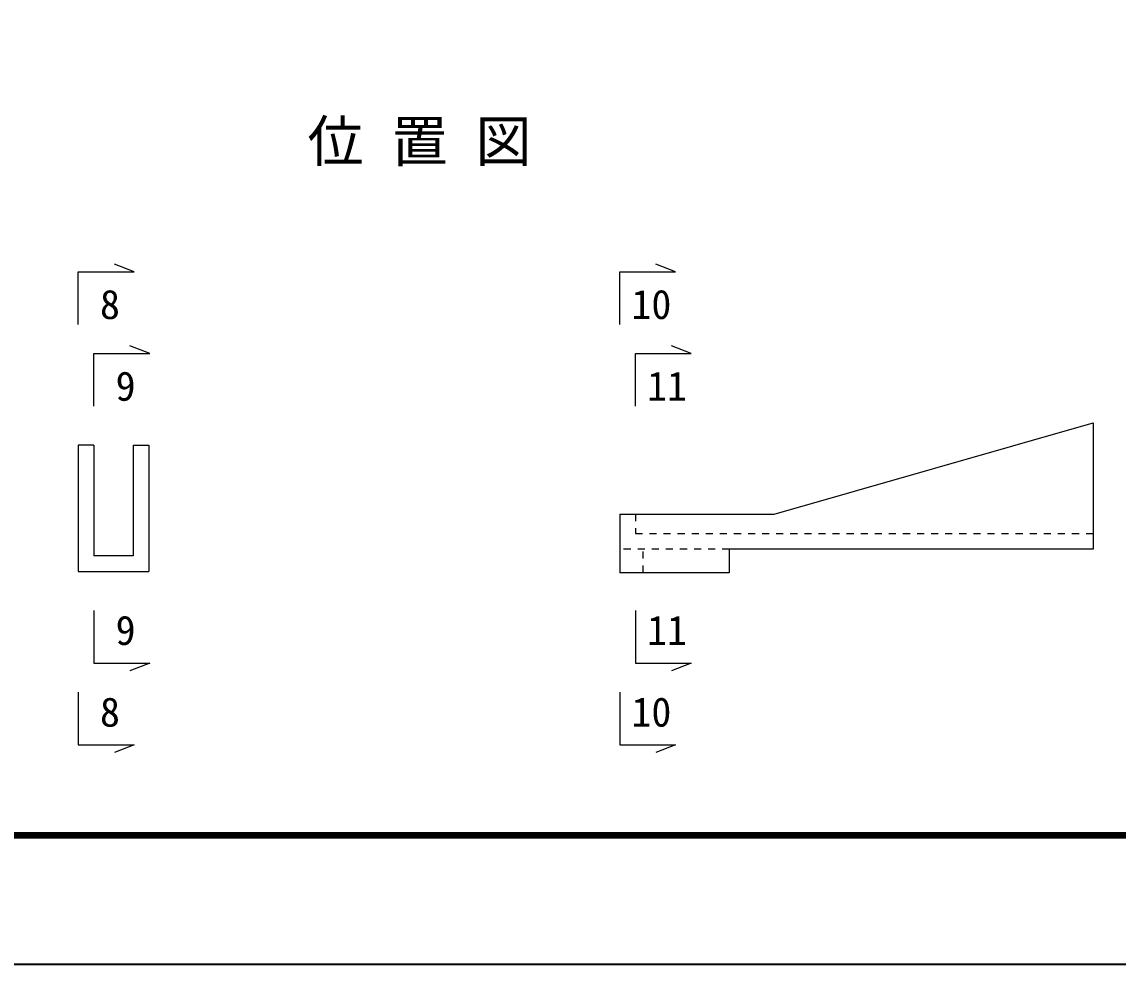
# Model space of a CAD drawing. Header units: millimetres. Extents: x 67792 to 193942, y -50017 to -20317.
# Drawn here: x 133134 to 142474, y -50017 to -41987 of the extents above; entities that cross this region are included whole.
import ezdxf
from ezdxf.enums import TextEntityAlignment as Align

# ---------------------------------------------------------------- set-up
doc = ezdxf.new("R2010")
doc.units = ezdxf.units.MM
doc.header["$LTSCALE"] = 50
doc.linetypes.add('SXF_跳び破線', pattern=[12, 6, -6])
doc.layers.get('Defpoints').update_dxf_attribs({"color": 191})
for name, color, linetype, lineweight in [('D-BGD', 7, 'Continuous', 13), ('D-STR-HTXT', 7, 'Continuous', 13), ('D-STR-TXT', 7, 'Continuous', 13), ('D-TTL', 2, 'Continuous', 140)]:
    doc.layers.add(name, color=color, linetype=linetype, lineweight=lineweight)
doc.styles.add('YOKO_GOTHIC', font='MS Gothic.ttf')

msp = doc.modelspace()

# ---------------------------------------------------------------- linework, layer by layer
at = {"layer": 'D-BGD'}
for p, q in [((142261.2, -45404.4), (142261.2, -46481)), ((133747.8, -45594), (133614.5, -45594)), ((133614.5, -45594), (133614.5, -46670.6)), ((133747.8, -45594), (133747.8, -46537.3)), ((134081.1, -45594), (134214.5, -45594)), ((134081.1, -45594), (134081.1, -46537.3)), ((134081.1, -45594), (134214.5, -45594)), ((134214.5, -45594), (134214.5, -46670.6)), ((138227.9, -46181), (138227.9, -46481)), ((138227.9, -46481), (138227.9, -46681)), ((142261.2, -46481), (139161.2, -46481)), ((139161.2, -46481), (139161.2, -46681)), ((134081.1, -46537.3), (133747.8, -46537.3)), ((133614.5, -46670.6), (134214.5, -46670.6)), ((138427.9, -46681), (138227.9, -46681)), ((139161.2, -46681), (138427.9, -46681))]:
    msp.add_line(p, q, dxfattribs=at)
at = {"layer": 'D-BGD', "linetype": 'SXF_跳び破線', "ltscale": 0.2}
for p, q in [((138361.2, -46181), (138361.2, -46347.7)), ((138361.2, -46347.7), (142261.2, -46347.7)), ((139161.2, -46481), (138227.9, -46481)), ((138427.9, -46681), (138427.9, -46481))]:
    msp.add_line(p, q, dxfattribs=at)
at = {"layer": 'D-BGD'}
msp.add_lwpolyline([(138227.9, -46181), (139543, -46181), (142261.2, -45404.4)], dxfattribs=at)
at = {"layer": 'D-STR-HTXT'}
for points in [[(133614.5, -44564.9), (133614.5, -44116.9), (134090.9, -44116.9), (133921.7, -44050.9)], [(138227.9, -44564.9), (138227.9, -44116.9), (138704.3, -44116.9), (138535.1, -44050.9)], [(133747.8, -45261.3), (133747.8, -44813.3), (134224.3, -44813.3), (134055, -44747.3)], [(138361.2, -45261.3), (138361.2, -44813.3), (138837.7, -44813.3), (138668.4, -44747.3)], [(133747.8, -47003.3), (133747.8, -47451.3), (134224.3, -47451.3), (134055, -47517.3)], [(138361.2, -47003.3), (138361.2, -47451.3), (138837.7, -47451.3), (138668.4, -47517.3)], [(133614.5, -47699.7), (133614.5, -48147.7), (134090.9, -48147.7), (133921.7, -48213.7)], [(138227.9, -47699.7), (138227.9, -48147.7), (138704.3, -48147.7), (138535.1, -48213.7)]]:
    msp.add_lwpolyline(points, dxfattribs=at)
at = {"layer": 'D-TTL'}
msp.add_lwpolyline([(110866.7, -21416.6), (110866.7, -48916.6), (150866.7, -48916.6), (150866.7, -21416.6)], close=True, dxfattribs=at)
at = {"layer": 'Defpoints', "color": 1}
msp.add_lwpolyline([(109841.7, -20316.6), (109841.7, -50016.6), (151891.7, -50016.6), (151891.7, -20316.6)], close=True, dxfattribs=at)

# ---------------------------------------------------------------- texts
at = {"layer": 'D-STR-TXT', "style": 'YOKO_GOTHIC'}
for s, height, p in [('位 置 図', 350, (136522.7, -43178.1)), ('8', 250, (133884.3, -44519)), ('10', 250, (138497.7, -44519)), ('9', 250, (134017.6, -45215.4)), ('11', 250, (138631, -45215.4)), ('9', 250, (134017.6, -47296.7)), ('11', 250, (138631, -47296.7)), ('8', 250, (133884.3, -47993.1)), ('10', 250, (138497.7, -47993.1))]:
    msp.add_text(s, height=height, dxfattribs=at).set_placement(p, align=Align.CENTER)

doc.saveas('drawing.dxf')
